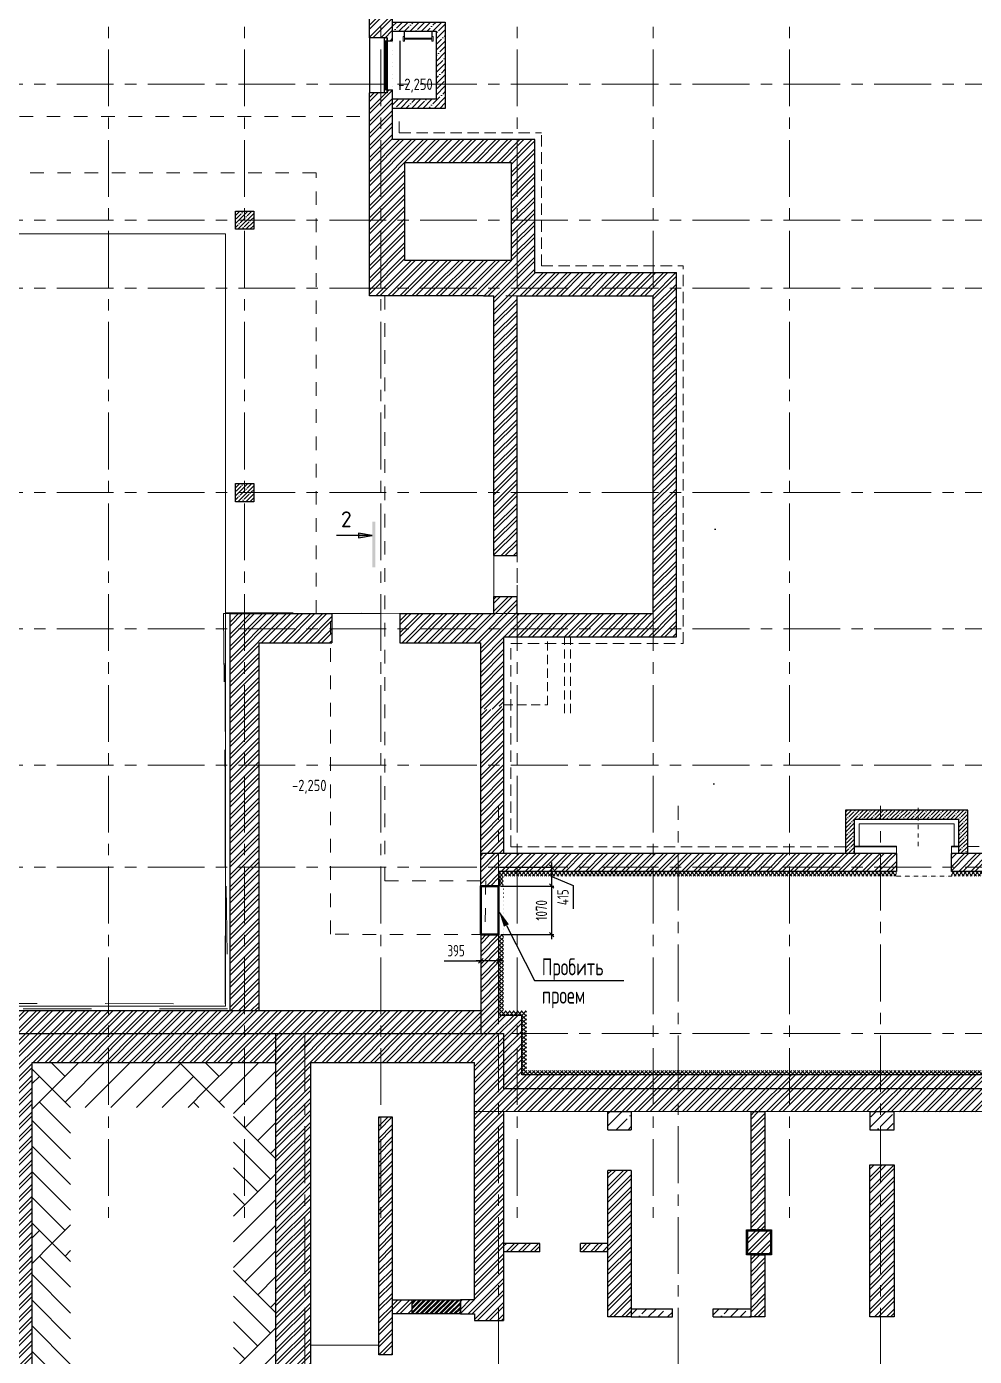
# Model space of a CAD drawing. Header units: millimetres. Extents: x -434100 to 9270898, y 0 to 249028.
# Drawn here: x -339973 to -319100, y 75576 to 104865 of the extents above; entities that cross this region are included whole.
import ezdxf
from ezdxf import colors
from ezdxf.entities.mleader import LeaderData, LeaderLine
from ezdxf.math import Vec2, Vec3

# ---------------------------------------------------------------- set-up
doc = ezdxf.new("R2010")
doc.units = ezdxf.units.MM
doc.header["$MEASUREMENT"] = 0
for name, pattern in [('ADSK_Скрыто', [6, 3, -3]), ('ADSK_Штриховая_ш2 п1', [3, 2, -1]), ('CENTER', [2, 1.25, -0.25, 0.25, -0.25]), ('TRATTEGGIATA', [0.75, 0.5, -0.25]), ('Штрих', [6.35, 3.175, -3.175])]:
    doc.linetypes.add(name, pattern=pattern)
doc.layers.get('0').update_dxf_attribs({"color": 250, "lineweight": 9})
for name, color, linetype, lineweight in [('1 этаж тонкие линии!', 250, 'Continuous', 0), ('_АР ТЕКСТ', 250, 'Continuous', 25), ('_Скрыто_', 7, 'ADSK_Скрыто', 9), ('АР штриховка стен', 250, 'Continuous', 9), ('АР_Колонны', 250, 'Continuous', 30), ('АР_Колонны Штрих', 250, 'Continuous', 5), ('АР_МосжилНии_Стены', 127, 'Continuous', 30), ('АР_Навесной фасад', 147, 'Continuous', 5), ('АР_Оси', 195, 'Continuous', 9), ('АР_Оси размеры', 164, 'Continuous', 9), ('АР_Отметки', 250, 'Continuous', 15), ('АР_Размеры', 175, 'Continuous', 9), ('АР_Разрезы', 175, 'Continuous', 9), ('АР_Сущ Несущая стена', 216, 'Continuous', 30), ('АР_Штриховка кирпич', 250, 'Continuous', 9), ('АР_Штриховка монолит', 250, 'Continuous', 9), ('Специальное оборудование', 7, 'Continuous', 9), ('СТЕНЫ несущие ЛИДЕР', 7, 'Continuous', 30), ('Усиление проема', 200, 'Continuous', 50)]:
    doc.layers.add(name, color=color, linetype=linetype, lineweight=lineweight)
doc.layers.add('АР_новое окно', color=155, linetype='Continuous')
doc.layers.add('Тонкая', color=7, linetype='Continuous')
doc.styles.add('ISOCPEUR', font='isocpeur.TTF', dxfattribs={"width": 0.7})
doc.styles.add('METRO-STYLE', font='isocpeur.TTF', dxfattribs={"width": 0.9, "oblique": 15})
doc.styles.add('ГОСТ 2.304', font='isocpeur.TTF', dxfattribs={"width": 0.7})
doc.dimstyles.new('СПДС', dxfattribs={"dimscale": 100, "dimtxt": 2.5, "dimasz": 2.5, "dimexe": 1.5, "dimexo": 0, "dimgap": 1, "dimtad": 1, "dimdec": 0, "dimrnd": 1, "dimtxsty": 'ГОСТ 2.304', "dimblk": 'OBLIQUE', "dimcen": 2.5, "dimdle": 1.5, "dimadec": 0, "dimazin": 2, "dimtfac": 0.75, "dimtdec": 0, "dimtmove": 1, "dimatfit": 3, "dimfxl": 1, "dimtolj": 1, "dimarcsym": 1})
pattern_1 = [(45, (-1298418.67, 164822.8), (-132.58252, 132.58252), []), (45, (-1298330.29, 164822.8), (-132.58252, 132.58252), [])]

# ---------------------------------------------------------------- blocks, each defined once
blk = doc.blocks.new('*U252')
at = {"layer": 'АР_новое окно', "lineweight": 20}
for p, q in [((0, 1210), (-70, 1210)), ((0, 0), (-70, 0))]:
    blk.add_line(p, q, dxfattribs=at)
at = {"layer": 'АР_новое окно'}
for p, q in [((-70, 1210), (-70, 0)), ((-70, 0), (-70, 1210)), ((0, 1210), (0, 0)), ((0, 1140), (-70, 1140)), ((-35, 1140), (-35, 70)), ((0, 70), (-70, 70))]:
    blk.add_line(p, q, dxfattribs=at)
blk = doc.blocks.new('A$C60573c2e')
at = {"layer": 'АР_Разрезы', "ltscale": 100}
h = blk.add_hatch(color=5, dxfattribs=at)
h.dxf.hatch_style = 1
h.paths.add_polyline_path([(20810, -37642), (20880, -37642), (20880, -36642), (20810, -36642)])
h.paths.add_polyline_path([(20509, -36993), (20810, -36942), (20509, -36942)])
h.paths.add_polyline_path([(20509, -36942), (20810, -36942), (20509, -36892)])
at = {"layer": 'АР_Разрезы', "color": 5, "lineweight": 25, "ltscale": 100}
for p, q in [((20810, -36942), (20509, -36892)), ((20509, -36892), (20509, -36993)), ((20509, -36993), (20810, -36942))]:
    blk.add_line(p, q, dxfattribs=at)
at = {"layer": 'АР_Разрезы', "color": 5, "lineweight": 25, "ltscale": 100, "elevation": 0}
blk.add_lwpolyline([(20810, -36942), (20026, -36942)], dxfattribs=at)
at = {"layer": 'АР_Разрезы', "color": 5, "lineweight": 25, "ltscale": 100, "insert": (20360, -36413), "char_height": 350, "width": 583.33, "attachment_point": 3, "style": 'METRO-STYLE'}
blk.add_mtext('{\\Q0;\\W1;2}', dxfattribs=at)
blk = doc.blocks.new('_DotSmall')
at = {"color": 0, "linetype": 'ByBlock', "const_width": 0.5}
blk.add_lwpolyline([(-0.0625, 0, 1), (0.0625, 0, 1)], format="xyb", close=True, dxfattribs=at)
blk = doc.blocks.new('A$Ca06df97f')
at = {"layer": 'АР_Штриховка монолит', "ltscale": 100}
h = blk.add_hatch(dxfattribs=at)
h.set_pattern_fill('ANSI35', color=256, scale=700)
h.set_pattern_definition([(45, (159279.02, -58539.83), (-123.74369, 123.74369), []), (45, (159402.76, -58539.83), (-123.74369, 123.74369), [218.75, -43.75, 0, -43.75])])
h.paths.add_polyline_path([(447, -1232), (447, 270), (-512, 270), (-512, 470), (647, 470), (647, -1432), (-512, -1432), (-512, -1232)])
at = {"layer": 'АР_Сущ Несущая стена', "ltscale": 100, "elevation": -1}
for points in [[(-512, 470), (647, 470), (647, -1432), (-512, -1432)], [(-352, 270), (447, 270), (447, -1232), (-352, -1232)]]:
    blk.add_lwpolyline(points, dxfattribs=at)
at = {"layer": 'СТЕНЫ несущие ЛИДЕР', "ltscale": 100, "elevation": -1}
blk.add_lwpolyline([(-512, 270), (447, 270), (447, -1232), (-512, -1232)], dxfattribs=at)
blk = doc.blocks.new('A$C2f68ead5')
at = {"layer": 'Специальное оборудование'}
for p, q in [((-22, 112), (-22, 121)), ((-22, 121), (32, 121)), ((23, 112), (-22, 112)), ((32, 0), (0, 0)), ((0, 0), (0, -97)), ((23, 0), (23, 112)), ((32, 121), (32, 0)), ((32, -97), (32, 0)), ((632, 121), (679, 121)), ((632, 0), (632, 121)), ((663, 0), (632, 0)), ((632, 0), (632, -97)), ((679, 112), (640, 112)), ((640, 112), (640, 0)), ((663, -97), (663, 0)), ((679, 121), (679, 112)), ((0, -97), (32, -97)), ((632, -32), (32, -32)), ((32, -58), (632, -58)), ((632, -97), (663, -97))]:
    blk.add_line(p, q, dxfattribs=at)
blk = doc.blocks.new('_Oblique')
at = {"color": 0, "linetype": 'ByBlock', "lineweight": -2}
blk.add_line((-0.5, -0.5), (0.5, 0.5), dxfattribs=at)
blk = doc.blocks.new('*D1950')
at = {"layer": 'АР_Оси размеры', "color": 0, "lineweight": -2, "ltscale": 100, "transparency": 16777216}
for p, q in [((-329529, 85936), (-328359, 85936)), ((-328409, 84765), (-328409, 86036)), ((-329527, 84865), (-328359, 84865))]:
    blk.add_line(p, q, dxfattribs=at)
at = {"layer": 'АР_Оси размеры', "color": 0, "lineweight": -2, "ltscale": 100, "transparency": 16777216, "xscale": 100, "yscale": 100, "zscale": 100}
for p, rotation in [((-328409, 85936), 90), ((-328409, 84865), 270)]:
    blk.add_blockref('_Oblique', p, dxfattribs=dict(at, rotation=rotation))
at = {"layer": 'АР_Оси размеры', "color": 0, "ltscale": 100, "transparency": 16777216, "insert": (-328634, 85401), "char_height": 250, "attachment_point": 5, "rotation": 90, "style": 'ГОСТ 2.304'}
blk.add_mtext('\\A1;1070', dxfattribs=at)
blk = doc.blocks.new('*D1951')
at = {"layer": 'АР_Оси размеры', "color": 0, "lineweight": -2, "ltscale": 100, "transparency": 16777216}
for p, q in [((-329971, 84816), (-329971, 84237)), ((-329577, 84815), (-329577, 84237)), ((-330780, 84287), (-329971, 84287)), ((-329477, 84287), (-330071, 84287))]:
    blk.add_line(p, q, dxfattribs=at)
at = {"layer": 'АР_Оси размеры', "color": 0, "lineweight": -2, "ltscale": 100, "transparency": 16777216, "xscale": 100, "yscale": 100, "zscale": 100, "rotation": 180}
blk.add_blockref('_Oblique', (-329971, 84287), dxfattribs=at)
at = {"layer": 'АР_Оси размеры', "color": 0, "lineweight": -2, "ltscale": 100, "transparency": 16777216, "xscale": 100, "yscale": 100, "zscale": 100}
blk.add_blockref('_Oblique', (-329577, 84287), dxfattribs=at)
at = {"layer": 'АР_Оси размеры', "color": 0, "ltscale": 100, "transparency": 16777216, "insert": (-330514, 84512), "char_height": 250, "attachment_point": 5, "style": 'ГОСТ 2.304'}
blk.add_mtext('\\A1;395', dxfattribs=at)
blk = doc.blocks.new('*D2407')
at = {"layer": 'АР_Оси размеры', "color": 0, "lineweight": -2, "ltscale": 100, "transparency": 16777216}
for p, q in [((-328409, 85836), (-328409, 86451)), ((-329552, 86351), (-328359, 86351)), ((-328409, 86143), (-327937, 85946)), ((-329529, 85936), (-328359, 85936)), ((-327937, 85946), (-327937, 85431))]:
    blk.add_line(p, q, dxfattribs=at)
at = {"layer": 'АР_Оси размеры', "color": 0, "lineweight": -2, "ltscale": 100, "transparency": 16777216, "xscale": 100, "yscale": 100, "zscale": 100}
for p, rotation in [((-328409, 86351), 90), ((-328409, 85936), 270)]:
    blk.add_blockref('_Oblique', p, dxfattribs=dict(at, rotation=rotation))
at = {"layer": 'АР_Оси размеры', "color": 0, "ltscale": 100, "transparency": 16777216, "insert": (-328162, 85689), "char_height": 250, "attachment_point": 5, "rotation": 90, "style": 'ГОСТ 2.304'}
blk.add_mtext('\\A1;415', dxfattribs=at)

msp = doc.modelspace()

# ---------------------------------------------------------------- hatches: boundary and pattern name
at = {"layer": '1 этаж тонкие линии!', "ltscale": 100, "transparency": 33554559}
h = msp.add_hatch(dxfattribs=at)
h.set_pattern_fill('ANSI37', scale=500, style=0)
h.paths.add_polyline_path([(-312975.754, 86253.449), (-312975.747, 86155.327), (-314046.908, 86154.344), (-314046.732, 86252.664), (-319606.344, 86252.622), (-319606.555, 86153.742), (-320816.521, 86153.742), (-320816.526, 86252.711), (-329569.439, 86252.563), (-329569.439, 85936.108), (-329469.908, 85936.229), (-329474.543, 85936.263), (-329472.59, 84864.982), (-329569.454, 84865.047), (-329569.454, 83085.565), (-329065.818, 83085.5), (-329065.818, 81775.682), (-312753.3, 81775.682), (-312753.3, 86252.63)])
h.paths.add_polyline_path([(-314051.792, 86154.515), (-314052.677, 86154.332), (-329474.313, 86153.756), (-329470.35, 83185.5), (-328965.818, 83185.81), (-328965.818, 81875.993), (-312853.3, 81875.682), (-312853.327, 86154.686)], flags=16)
h = msp.add_hatch(dxfattribs=at)
h.set_pattern_fill('AR-PARQ1', color=256, scale=200, angle=45, style=0)
h.paths.add_polyline_path([(-339005.062, 81057.768), (-335415.132, 81057.768), (-335415.132, 63056), (-339005.062, 63056)], flags=16)
h.paths.add_polyline_path([(-339852.068, 82045.5), (-334484.741, 82050.5), (-334484.741, 62098), (-339852.693, 62093)])
at = {"layer": 'АР_Колонны Штрих', "ltscale": 100}
h = msp.add_hatch(dxfattribs=at)
h.set_pattern_fill('ANSI35', color=256, scale=500)
h.set_pattern_definition([(45, (-1292424.17, 140672.16), (-88.388348, 88.388348), []), (45, (-1292335.78, 140672.16), (-88.388348, 88.388348), [156.25, -31.25, 0, -31.25])])
h.paths.add_polyline_path([(-334972.071, 100800.682), (-335372.071, 100800.682), (-335372.071, 100400.682), (-334972.071, 100400.682)])
h = msp.add_hatch(dxfattribs=at)
h.set_pattern_fill('ANSI35', color=256, scale=500)
h.set_pattern_definition([(45, (-1292424.17, 134672.16), (-88.388348, 88.388348), []), (45, (-1292335.78, 134672.16), (-88.388348, 88.388348), [156.25, -31.25, 0, -31.25])])
h.paths.add_polyline_path([(-334972.071, 94800.682), (-335372.071, 94800.682), (-335372.071, 94400.682), (-334972.071, 94400.682)])
at = {"layer": 'АР_Штриховка кирпич', "ltscale": 100}
h = msp.add_hatch(dxfattribs=at)
h.set_pattern_fill('ANSI32', color=256, scale=500)
h.set_pattern_definition(pattern_1)
h.paths.add_polyline_path([(-328782.192, 102375.682), (-329292.192, 101865.682), (-329292.192, 99715.682), (-331012.036, 99715.682), (-331012.036, 98935.682), (-329682.001, 98935.682), (-329682.001, 93215.355), (-329172.071, 93215.355), (-329172.071, 98935.682), (-326172.071, 98935.682), (-326172.036, 97157.109), (-325662.036, 97157.109), (-325662.036, 99445.838), (-328782.192, 99445.682)])
h.paths.add_polyline_path([(-329172.071, 106811.502), (-329172.071, 106600.682), (-329460.555, 106575.544), (-329502.719, 106702.033)], flags=16)
h.paths.add_polyline_path([(-329123.786, 106828.353), (-329039.455, 106575.37), (-329172.071, 106600.682), (-329172.071, 106811.502)], flags=16)
h.paths.add_polyline_path([(-329172.071, 106389.863), (-329377.885, 106322.024), (-329462.215, 106575.007), (-329172.071, 106600.682)], flags=16)
h.paths.add_polyline_path([(-329172.071, 106389.863), (-329172.071, 106600.682), (-329041.116, 106574.833), (-328998.952, 106448.344)], flags=16)
h.paths.add_polyline_path([(-332101.106, 104554.374), (-331912.192, 104554.374), (-331912.192, 103474.489), (-332101.106, 103474.489)], flags=17)
edge = h.paths.add_edge_path()
edge.add_line((-332422.192, 104619.374), (-332101.106, 104619.374))
edge.add_line((-332101.106, 104619.374), (-332101.106, 103409.489))
edge.add_line((-332101.106, 103409.489), (-332422.192, 103409.489))
edge.add_line((-332422.192, 103409.489), (-332422.192, 98935.49))
edge.add_line((-332422.192, 98935.49), (-331011.963, 98935.719))
edge.add_line((-331011.963, 98935.719), (-331012.11, 99715.646))
edge.add_line((-331012.11, 99715.646), (-331642.192, 99715.563))
edge.add_line((-331642.192, 99715.563), (-331642.192, 101865.682))
edge.add_line((-331642.192, 101865.682), (-329292.192, 101865.682))
edge.add_line((-329292.192, 101865.682), (-328782.192, 102375.682))
edge.add_line((-328782.192, 102375.682), (-331911.764, 102375.682))
edge.add_line((-331911.764, 102375.682), (-331912.192, 105875.944))
edge.add_line((-331912.192, 105875.944), (-331612.192, 105875.944))
edge.add_arc((-332173.822, 115605.669), 9745.922, 273.3036233, 293.0807653)
edge.add_arc((-332173.822, 115605.669), 9745.922, 293.0807653, 323.7250384)
edge.add_line((-324316.788, 109839.388), (-324909.497, 109893.389))
edge.add_arc((-332221.305, 115664.199), 9314.762, 273.7493738, 321.7179014, ccw=False)
edge.add_line((-331612.192, 106369.374), (-331912.192, 106369.374))
edge.add_line((-331912.192, 106369.374), (-331912.192, 106600.682))
edge.add_line((-331912.192, 106600.682), (-332422.192, 106600.682))
edge.add_line((-332422.192, 106600.682), (-332422.192, 104619.374))
h = msp.add_hatch(dxfattribs=at)
h.set_pattern_fill('ANSI32', color=256, scale=500)
h.set_pattern_definition(pattern_1)
h.paths.add_polyline_path([(-325662.037, 97215.682), (-326172.071, 97215.682), (-326172.071, 91935.682), (-325662.037, 91935.682)])
h = msp.add_hatch(dxfattribs=at)
h.set_pattern_fill('ANSI32', color=256, scale=500)
h.set_pattern_definition(pattern_1)
h.paths.add_polyline_path([(-329581.106, 89825.798), (-329581.553, 89825.798)])
h.paths.add_polyline_path([(-329581.106, 89900), (-329462.192, 89900), (-329462.192, 91425.682), (-325662.036, 91425.682), (-325662.036, 91935.682), (-326172.071, 91935.682), (-329171.994, 91935.682), (-329172.092, 92315.338), (-329681.98, 92315.338), (-329682.036, 91935.682), (-331750.926, 91935.682), (-331750.926, 91295.682), (-329972.192, 91295.682), (-329972.192, 89830.5), (-329651.106, 89830.5)])
h = msp.add_hatch(dxfattribs=at)
h.set_pattern_fill('ANSI32', color=256, scale=500)
h.set_pattern_definition(pattern_1)
h.paths.add_polyline_path([(-335492.192, 83192.411), (-334852.192, 83192.411), (-334852.192, 91294.874), (-333250.926, 91296.087), (-333250.926, 91935.278), (-335492.192, 91935.682)])
h = msp.add_hatch(dxfattribs=at)
h.set_pattern_fill('ANSI32', color=256, scale=500)
h.set_pattern_definition([(45, (-15289.27, 0), (-132.58252, 132.58252), []), (45, (-15200.88, 0), (-132.58252, 132.58252), [])])
h.paths.add_polyline_path([(-329462.192, 89890.798), (-329581.106, 89890.798), (-329581.106, 89825.798), (-329651.106, 89825.798), (-329972.192, 89825.798), (-329972.192, 88600.682), (-329462.192, 88600.682)])
h.paths.add_polyline_path([(-329462.192, 88600.682), (-329972.192, 88600.682), (-329972.192, 86650.682), (-329877.01, 86650.682), (-329462.192, 86650.682)])
h = msp.add_hatch(dxfattribs=at)
h.set_pattern_fill('ANSI32', color=256, scale=500)
h.paths.add_polyline_path([(-329971.818, 86650.704), (-320817.872, 86650.661), (-320814.816, 86246.718), (-329569.508, 86258.559), (-329569.508, 85936.071), (-329971.818, 85936.071)])
h = msp.add_hatch(dxfattribs=at)
h.set_pattern_fill('ANSI32', color=256, scale=500)
h.paths.add_polyline_path([(-319609.567, 86650.704), (-314053.137, 86653.631), (-314050.082, 86249.689), (-319606.344, 86258.559)])
h = msp.add_hatch(dxfattribs=at)
h.set_pattern_fill('ANSI32', color=256, scale=500)
h.paths.add_polyline_path([(-329468.316, 82685.682), (-329972.026, 82685.682), (-329971.609, 84865.189), (-329569.454, 84865.112), (-329569.454, 83085.5), (-329065.818, 83085.5), (-329065.818, 81775.682), (-296113.817, 81775.661), (-296113.817, 83086), (-295478.348, 83086), (-295478.348, 86252.637), (-295076.831, 86252.633), (-295076.831, 82685.682), (-295715.317, 82685.682), (-295715.317, 81707.5), (-295705.291, 80957.162), (-329468.316, 80969.003)])
h = msp.add_hatch(dxfattribs=at)
h.set_pattern_fill('ANSI32', color=256, scale=500)
h.paths.add_polyline_path([(-346852.069, 83700.689), (-347492.006, 83700.682), (-347492.014, 82045.67), (-340491.827, 82045.695), (-340491.827, 82685.68), (-329971.818, 82685.68), (-329971.818, 83192.411), (-341131.827, 83192.405), (-341131.827, 82685.689), (-346851.951, 82685.676)])
h = msp.add_hatch(dxfattribs=at)
h.set_pattern_fill('ANSI32', color=256, scale=500)
h.paths.add_polyline_path([(-339853.318, 82050.5), (-330106.827, 82051.497), (-330106.828, 80969.207), (-329468.316, 80969.003), (-329468.316, 82685.682), (-329576.827, 82685.682), (-329971.818, 82685.755), (-340493.318, 82685.682), (-340493.318, 64815.685), (-346842.012, 64815.685), (-346842.012, 55105.682), (-333741.706, 55105.68), (-333741.706, 61455.681), (-332347.87, 61455.684), (-332347.87, 62094), (-334239.751, 62094), (-334239.751, 55506.503), (-346441.827, 55506.497), (-346441.082, 64414.997), (-340492.572, 64415.003), (-340517.573, 61455.682), (-334214.005, 61455.682), (-334225.318, 62094.728), (-339853.263, 62094.728), (-339853.372, 64904.622)])
h = msp.add_hatch(dxfattribs=at)
h.set_pattern_fill('ANSI32', color=256, scale=500)
h.paths.add_polyline_path([(-333716.86, 82685.681), (-334136.666, 82685.681), (-334136.666, 62094), (-333716.794, 62094)])
h.paths.add_polyline_path([(-334136.666, 82685.682), (-334484.741, 82685.681), (-334484.741, 62094), (-334136.666, 62094)])
h = msp.add_hatch(dxfattribs=at)
h.set_pattern_fill('ANSI32', color=256, scale=500)
h.paths.add_polyline_path([(-332219.797, 75648.813), (-332218.796, 80850.522), (-331922.529, 80850.5), (-331922.119, 75607.235), (-332221.997, 75607.235), (-332219.297, 75648.769)])
h = msp.add_hatch(dxfattribs=at)
h.set_pattern_fill('ANSI32', color=256, scale=500)
h.paths.add_polyline_path([(-330107.214, 76483.044), (-330106.213, 80969.137), (-329467.316, 80969.093), (-329468.316, 76363.5), (-330106.827, 76363.5), (-330106.827, 76507.779), (-330420.898, 76505.877), (-330420.412, 76813.949), (-330106.782, 76821.934)])
h = msp.add_hatch(dxfattribs=at)
h.set_pattern_fill('ANSI32', color=256, scale=500)
h.paths.add_polyline_path([(-324018.299, 80967.052), (-323719.939, 80967.025), (-323719.368, 78362.828), (-324017.342, 78362.81)])
h = msp.add_hatch(dxfattribs=at)
h.set_pattern_fill('ANSI32', color=256, scale=500)
h.paths.add_polyline_path([(-327169.704, 76683.99), (-327169.261, 79671.298), (-326656.884, 79671.254), (-326657.327, 76443.946), (-327169.318, 76443.946), (-327169.318, 76683.946)])
h = msp.add_hatch(dxfattribs=at)
h.set_pattern_fill('ANSI32', color=256, scale=500)
h.paths.add_polyline_path([(-321403.962, 76683.99), (-321403.519, 79796.715), (-320864.838, 79796.671), (-320865.281, 76443.946), (-321403.576, 76443.946), (-321403.576, 76683.946)])
h = msp.add_hatch(dxfattribs=at)
h.set_pattern_fill('ANSI32', color=256, scale=500)
h.paths.add_polyline_path([(-324118.299, 78362.828), (-323567.628, 78362.793), (-323567.057, 77812.819), (-324117.342, 77812.81)])
h = msp.add_hatch(dxfattribs=at)
h.set_pattern_fill('ANSI32', color=256, scale=500)
h.paths.add_polyline_path([(-329469.273, 78062.464), (-328671.477, 78062.433), (-328670.907, 77882.459), (-329468.316, 77882.446)])
h = msp.add_hatch(dxfattribs=at)
h.set_pattern_fill('ANSI32', color=256, scale=500)
h.paths.add_polyline_path([(-327777.279, 78062.464), (-327169.603, 78062.433), (-327169.033, 77882.459), (-327776.323, 77882.446)])
h = msp.add_hatch(dxfattribs=at)
h.set_pattern_fill('ANSI32', color=256, scale=500)
h.paths.add_polyline_path([(-324018.347, 77813.023), (-323719.987, 77812.997), (-323719.417, 76444.159), (-324017.391, 76444.141)])
h = msp.add_hatch(dxfattribs=at)
h.set_pattern_fill('ANSI32', color=256, scale=500)
h.paths.add_polyline_path([(-331920.247, 76821.976), (-331490.94, 76821.945), (-331490.37, 76510.858), (-331919.291, 76510.844)])
h = msp.add_hatch(dxfattribs=at)
h.set_pattern_fill('ANSI32', color=256, scale=200)
h.paths.add_polyline_path([(-331490.945, 76822.231), (-330420.94, 76821.958), (-330420.655, 76510.996), (-331489.988, 76511.1)])
at = {"layer": 'АР_Штриховка монолит', "ltscale": 100}
h = msp.add_hatch(dxfattribs=at)
h.set_pattern_fill('ANSI35', color=256, scale=500)
h.paths.add_polyline_path([(-321936.864, 86650.682), (-321937.011, 87608.991), (-319246.846, 87609.197), (-319246.703, 86650.682), (-319446.728, 86650.682), (-319446.829, 87409.17), (-321736.994, 87408.996), (-321737.007, 86650.68)])
at = {"layer": 'АР_Штриховка монолит', "ltscale": 300}
h = msp.add_hatch(dxfattribs=at)
h.set_pattern_fill('ANSI35', color=256, scale=1500)
h.paths.add_polyline_path([(-327170.274, 80968.106), (-326657.112, 80968.075), (-326656.542, 80567.013), (-327169.318, 80567)])
h = msp.add_hatch(dxfattribs=at)
h.set_pattern_fill('ANSI35', color=256, scale=1200)
h.set_pattern_definition([(45, (21477.85, 4324), (-212.13203, 212.13203), []), (45, (21689.98, 4324), (-212.13203, 212.13203), [375, -75, 0, -75])])
h.paths.add_polyline_path([(-321404.533, 80968.106), (-320891.371, 80968.075), (-320890.8, 80567.013), (-321403.576, 80567)])
h = msp.add_hatch(dxfattribs=at)
h.set_pattern_fill('ANSI35', color=256, scale=1200)
h.set_pattern_definition([(45, (16224.6, 200.95), (-212.13203, 212.13203), []), (45, (16436.73, 200.95), (-212.13203, 212.13203), [375, -75, 0, -75])])
h.paths.add_polyline_path([(-326657.784, 76623.964), (-325749.829, 76623.933), (-325749.259, 76443.959), (-326656.827, 76443.946)])
h = msp.add_hatch(dxfattribs=at)
h.set_pattern_fill('ANSI35', color=256, scale=1200)
h.set_pattern_definition([(45, (18031.88, 200.95), (-212.13203, 212.13203), []), (45, (18244.02, 200.95), (-212.13203, 212.13203), [375, -75, 0, -75])])
h.paths.add_polyline_path([(-324850.5, 76623.964), (-324017.673, 76623.933), (-324017.102, 76443.959), (-324849.544, 76443.946)])

# ---------------------------------------------------------------- linework, layer by layer
at = {"linetype": 'TRATTEGGIATA', "ltscale": 500}
for p, q in [((-331764.456, 102525.775), (-331764.369, 102883.824)), ((-331764.456, 102525.746), (-328632.328, 102525.682)), ((-328634.456, 99595.775), (-328634.369, 102525.682)), ((-328634.456, 99595.775), (-325512.172, 99595.682)), ((-325514.191, 91275.682), (-325514.213, 99595.682)), ((-329682.036, 92315.338), (-329682.036, 93215.355)), ((-329172.071, 92315.338), (-329172.071, 93215.355)), ((-329312.189, 91275.878), (-325514.191, 91275.954)), ((-329312.1, 86799.392), (-329312.189, 91275.878)), ((-329312.192, 86799.392), (-321935.807, 86799.54)), ((-319246.726, 86805.623), (-314691.86, 86805.623))]:
    msp.add_line(p, q, dxfattribs=at)
at = {"lineweight": 13, "ltscale": 500}
msp.add_line((-333716.827, 75825.325), (-332219.297, 75825.325), dxfattribs=at)
at = {"layer": '1 этаж тонкие линии!', "color": 7, "ltscale": 100, "transparency": 33554559, "elevation": -1.084}
msp.add_lwpolyline([(-343151.338, 100300.682), (-335592.192, 100300.682), (-335592.192, 83292.411), (-341231.827, 83292.411), (-341231.827, 82785.682), (-346752.192, 82785.682)], dxfattribs=at)
at = {"layer": '_АР ТЕКСТ', "color": 242, "linetype": 'ByBlock', "lineweight": -2, "true_color": 0xcd2027}
for p, q in [((-324821.542, 93796.767), (-324795.535, 93796.767)), ((-324851.289, 88184.438), (-324825.281, 88184.438))]:
    msp.add_line(p, q, dxfattribs=at)
at = {"layer": '_Скрыто_', "color": 240, "lineweight": 13, "ltscale": 500, "true_color": 0xed1f24}
msp.add_lwpolyline([(-341239.528, 83351.396), (-335600.911, 83341.133), (-335601.564, 91954.234), (-329682.019, 91935.682), (-329681.984, 98935.682), (-332422.192, 98935.682), (-332422.192, 106374.004)], dxfattribs=at)
at = {"layer": '_Скрыто_', "lineweight": 13, "ltscale": 500}
msp.add_lwpolyline([(-332422.192, 106369.374), (-332422.192, 98935.682), (-326172.071, 98935.682), (-326172.036, 91935.682), (-335636.197, 91935.255), (-335546.265, 83230.611), (-340723.159, 83231.038)], dxfattribs=at)
at = {"layer": '_Скрыто_', "ltscale": 100}
msp.add_lwpolyline([(-343130.581, 102885.984), (-332420.647, 102885.984), (-332420.647, 98936.542), (-332080.647, 98934.823), (-332080.647, 86050.104), (-329859.055, 86050.104), (-329877.078, 84865.117), (-333277.547, 84872.948), (-333279.381, 91935.682), (-333594.98, 91935.682), (-333594.98, 101641.78), (-343111.059, 101641.78)], dxfattribs=at)
at = {"layer": '_Скрыто_', "linetype": 'ADSK_Штриховая_ш2 п1', "ltscale": 100}
for points in [[(-329462.192, 89924.468), (-328503.794, 89924.468), (-328503.794, 91425.682), (-329462.192, 91425.682)], [(-328123.794, 89745.461), (-328123.794, 91425.682)], [(-327993.794, 89745.461), (-327993.794, 91425.682)]]:
    msp.add_lwpolyline(points, dxfattribs=at)
at = {"layer": 'АР штриховка стен', "color": 1, "ltscale": 100}
for p, q in [((-332422.192, 103281.238), (-332422.192, 98935.682)), ((-332422.192, 98935.682), (-331612.036, 98935.682))]:
    msp.add_line(p, q, dxfattribs=at)
at = {"layer": 'АР_Колонны', "ltscale": 100}
for points in [[(-335372.071, 100800.682), (-334972.071, 100800.682), (-334972.071, 100400.682), (-335372.071, 100400.682)], [(-335372.071, 94800.682), (-334972.071, 94800.682), (-334972.071, 94400.682), (-335372.071, 94400.682)]]:
    msp.add_lwpolyline(points, close=True, dxfattribs=at)
at = {"layer": 'АР_МосжилНии_Стены', "ltscale": 100}
for p, q in [((-332422.192, 104619.374), (-332422.192, 106600.682)), ((-331912.192, 104554.374), (-331912.192, 106600.682)), ((-332031.106, 104619.374), (-332422.192, 104619.374)), ((-332031.106, 104619.374), (-332031.106, 104554.374)), ((-332031.106, 104554.374), (-331912.192, 104554.374)), ((-332422.192, 98935.682), (-332422.192, 103409.489)), ((-332031.106, 103409.489), (-332422.192, 103409.489)), ((-332031.106, 103474.489), (-332031.106, 103409.489)), ((-332031.106, 103474.489), (-331912.192, 103474.489)), ((-331912.192, 102375.682), (-331912.192, 103474.489)), ((-328782.192, 102375.682), (-331912.192, 102375.682)), ((-328782.192, 99445.682), (-328782.192, 102375.682)), ((-331642.192, 99715.682), (-331642.192, 101865.682)), ((-329292.192, 101865.682), (-331642.192, 101865.682)), ((-329292.192, 99715.682), (-329292.192, 101865.682)), ((-329901.036, 99715.682), (-331642.192, 99715.682)), ((-329292.192, 99715.682), (-329912.036, 99715.682)), ((-328782.192, 99445.682), (-325662.036, 99445.682)), ((-325662.036, 91425.682), (-325662.036, 99445.682)), ((-329912.036, 98935.682), (-332422.192, 98935.682)), ((-329912.036, 98935.682), (-329682.001, 98935.682)), ((-329172.071, 98935.682), (-326172.036, 98935.682)), ((-326172.036, 97065.593), (-326172.036, 98935.682)), ((-326172.071, 91935.682), (-326172.036, 97215.682)), ((-329682.001, 93215.355), (-329172.001, 93215.355)), ((-329682.036, 92315.338), (-329172.036, 92315.338)), ((-329682.036, 91935.682), (-329682.036, 92315.338)), ((-329172.036, 91935.682), (-329172.036, 92315.338)), ((-335492.192, 91935.682), (-333250.926, 91935.682)), ((-335492.192, 83192.411), (-335492.192, 91935.682)), ((-333250.926, 91935.682), (-333250.926, 91295.682)), ((-331750.926, 91935.682, 1.084), (-329682.036, 91935.682)), ((-331750.926, 91935.682, 1.084), (-331750.926, 91295.682, 1.084)), ((-329172.036, 91935.682), (-326172.036, 91935.682)), ((-329462.192, 89760.798), (-329462.192, 91425.682)), ((-329462.192, 91425.682), (-325662.036, 91425.682)), ((-334852.192, 91295.682), (-333250.926, 91295.682)), ((-334852.192, 83192.411), (-334852.192, 91295.682)), ((-331750.926, 91295.682, 1.084), (-329972.192, 91295.682)), ((-329972.192, 89825.798), (-329972.192, 91295.682)), ((-329972.192, 86650.682), (-329972.192, 89825.798)), ((-329462.192, 86650.682), (-329462.192, 89890.798)), ((-320816.526, 86650.682), (-329972.192, 86650.682)), ((-320816.344, 86650.682), (-329972.01, 86650.682)), ((-320816.526, 86650.682), (-321216.206, 86650.682)), ((-320816.344, 86650.682), (-321216.024, 86650.682)), ((-314046.792, 86650.682), (-319606.526, 86650.682)), ((-314046.609, 86650.682), (-319606.344, 86650.682)), ((-329971.818, 84865.19), (-329971.818, 82685.682)), ((-329569.454, 84864.967), (-329971.818, 84864.967)), ((-329569.454, 83085.5), (-329569.454, 84864.967)), ((-329065.818, 83085.5), (-329554.454, 83085.5)), ((-329065.818, 81775.682), (-329065.818, 83085.5)), ((-340491.827, 82685.68), (-329468.316, 82685.682)), ((-329468.316, 82685.682), (-329468.316, 81468.107)), ((-339853.318, 62095.5), (-339853.318, 82050.5)), ((-339853.318, 82050.5), (-334484.741, 82050.5)), ((-333716.827, 82051.5), (-330106.827, 82051.497)), ((-330106.828, 80826.455), (-330106.827, 82051.5)), ((-329468.316, 81475.682), (-295715.317, 81475.682)), ((-332219.297, 80850.5), (-331922.541, 80850.677)), ((-332219.297, 75607.235), (-332219.297, 80850.5)), ((-331922.541, 80850.5), (-331919.419, 75607.235)), ((-329468.316, 80969.003), (-329468.316, 76363.5)), ((-330106.295, 76821.934), (-330106.826, 80826.455)), ((-331490.655, 76821.958), (-330420.655, 76821.958)), ((-330420.655, 76510.996), (-330420.655, 76810.874)), ((-330420.655, 76510.996), (-331614.699, 76511.021)), ((-331919.419, 75607.235), (-332219.297, 75607.235))]:
    msp.add_line(p, q, dxfattribs=at)
for points in [[(-329682.001, 93215.355), (-329682.001, 98935.682)], [(-329172.071, 93215.355), (-329172.071, 98935.682)], [(-320816.344, 86252.637), (-329569.508, 86252.637), (-329569.399, 85936.071), (-329971.818, 85936.071), (-329971.818, 86650.682)], [(-320816.526, 86252.637), (-321216.206, 86252.637)], [(-314046.609, 86252.637), (-319606.344, 86252.637)], [(-346852.01, 82685.682), (-341131.827, 82685.682), (-341131.827, 83192.411), (-329971.818, 83192.411)], [(-334484.741, 62094), (-334484.741, 82685.682)], [(-333716.827, 62094), (-333716.827, 62094), (-333716.827, 82051.5)], [(-296113.817, 81775.682), (-329065.818, 81775.682)], [(-295079.398, 80956.943), (-330109.369, 80969.228)], [(-327169.318, 80567), (-327169.318, 80968.197), (-326656.827, 80968.197), (-326656.827, 80567)], [(-327169.318, 80567), (-326656.827, 80567)], [(-326656.827, 79671.276), (-326656.827, 76443.946), (-327169.318, 76443.946), (-327169.318, 79671.276)], [(-326656.827, 79671.276), (-327169.318, 79671.276)], [(-328671.192, 78062.446), (-329468.316, 78062.446)], [(-328671.374, 78062.446), (-329268.38, 78062.446)], [(-328671.374, 77882.446), (-328671.374, 78062.446)], [(-328671.192, 77882.446), (-328671.192, 78062.446)], [(-327169.318, 78062.446), (-327776.323, 78062.446)], [(-327776.323, 77882.446), (-327776.323, 78062.446)], [(-328671.192, 77882.446), (-329468.316, 77882.446)], [(-328671.374, 77882.446), (-329268.38, 77882.446)], [(-327169.318, 77882.446), (-327776.323, 77882.446)], [(-331919.291, 76821.958), (-331490.655, 76821.958), (-331490.655, 76510.844), (-331919.291, 76510.844)], [(-330106.295, 76821.934), (-330420.655, 76821.958), (-330420.655, 76510.82), (-330106.827, 76510.844), (-330106.827, 76363.5), (-329468.316, 76363.5)], [(-326656.827, 76623.946), (-325749.544, 76623.946)], [(-325749.544, 76443.946), (-325749.544, 76623.946)], [(-324849.544, 76623.946), (-324017.391, 76623.946)], [(-324849.544, 76443.946), (-324849.544, 76623.946)], [(-326656.827, 76443.946), (-325749.544, 76443.946)], [(-324849.544, 76443.946), (-324017.391, 76443.946)]]:
    msp.add_lwpolyline(points, dxfattribs=at)
for points in [[(-323716.473, 78362.81), (-324017.342, 78362.81), (-324017.391, 80967.038), (-323716.521, 80967.038)], [(-321403.576, 80567), (-320865.059, 80567), (-320865.059, 80966.08), (-321403.576, 80966.08)], [(-320865.059, 76443.946), (-321403.576, 76443.946), (-321403.576, 79796.693), (-320865.059, 79796.693)], [(-324117.342, 78362.81), (-323567.342, 78362.81), (-323567.342, 77812.81), (-324117.342, 77812.81)], [(-324092.342, 78337.81), (-323592.342, 78337.81), (-323592.342, 77837.81), (-324092.342, 77837.81)], [(-323716.521, 76443.946), (-324017.391, 76443.946), (-324017.342, 77812.81), (-323716.473, 77812.81)]]:
    msp.add_lwpolyline(points, close=True, dxfattribs=at)
at = {"layer": 'АР_Навесной фасад', "ltscale": 100}
for p, q in [((-320816.526, 86810.682), (-321737.007, 86810.845)), ((-320816.531, 86800.682), (-321737.007, 86800.845)), ((-320816.526, 86650.682), (-320816.526, 86810.682)), ((-319446.749, 86810.604), (-319606.344, 86810.682)), ((-319606.344, 86650.682), (-319606.344, 86810.682)), ((-319446.748, 86800.604), (-319606.344, 86800.682))]:
    msp.add_line(p, q, dxfattribs=at)
msp.add_lwpolyline([(-321637.081, 86810.828), (-321636.993, 87309.004), (-319546.815, 87309.162), (-319547.061, 86810.653)], dxfattribs=at)
at = {"layer": 'АР_новое окно'}
for p, q in [((-332422.192, 104619.374), (-332422.192, 103409.489)), ((-331748.271, 103474.944), (-331748.271, 104554.829))]:
    msp.add_line(p, q, dxfattribs=at)
at = {"layer": 'АР_Оси', "linetype": 'CENTER', "ltscale": 1000}
for p, q in [((-338172.071, 134363.151), (-338172.071, 78630.803)), ((-335172.071, 134363.151), (-335172.071, 78630.803)), ((-332172.071, 134363.151), (-332172.071, 78630.803)), ((-329172.071, 134363.151), (-329172.071, 78630.803)), ((-326172.071, 134363.151), (-326172.071, 78630.803)), ((-323172.071, 134363.151), (-323172.071, 78630.803)), ((-359305.765, 103600.682), (-276127.363, 103600.682)), ((-359305.765, 100600.682), (-276127.363, 100600.682)), ((-359305.765, 99100.682), (-276127.363, 99100.682)), ((-359305.765, 94600.682), (-276127.363, 94600.682)), ((-359305.765, 91600.682), (-276127.363, 91600.682)), ((-359305.765, 88600.682), (-276127.363, 88600.682)), ((-329577.01, 53394.411), (-329577.01, 87701.889)), ((-325622.01, 53394.411), (-325622.01, 87701.889)), ((-321167.01, 53394.411), (-321167.01, 87701.889)), ((-359305.765, 86350.682), (-276127.363, 86350.682)), ((-359305.765, 82685.682), (-275708.6, 82685.682)), ((-333842.01, 53394.411), (-333842.01, 82776.945))]:
    msp.add_line(p, q, dxfattribs=at)
at = {"layer": 'АР_Сущ Несущая стена', "ltscale": 100}
msp.add_line((-321937.008, 87609.002), (-321936.864, 86650.682), dxfattribs=at)
at = {"layer": 'АР_Сущ Несущая стена', "linetype": 'Штрих', "lineweight": 9, "ltscale": 30}
for p, q in [((-320336.967, 86810.696), (-320336.991, 87659.113)), ((-320816.538, 86153.152, -1.378), (-319606.538, 86154.332, -1.378))]:
    msp.add_line(p, q, dxfattribs=at)
at = {"layer": 'АР_Сущ Несущая стена', "ltscale": 100}
for points in [[(-319246.703, 86650.682), (-319246.846, 87609.197), (-321937.008, 87608.991)], [(-321737.007, 86650.682), (-321736.99, 87408.996), (-319446.829, 87409.17), (-319446.728, 86650.682)], [(-320816.526, 86650.682), (-320816.526, 86252.637)], [(-320816.344, 86650.682), (-320816.344, 86252.637)], [(-319606.344, 86252.637), (-319606.344, 86650.682)]]:
    msp.add_lwpolyline(points, dxfattribs=at)
at = {"layer": 'СТЕНЫ несущие ЛИДЕР', "ltscale": 100}
msp.add_lwpolyline([(-331912.192, 104765.039), (-330953.794, 104765.039), (-330953.794, 103263.824), (-331912.192, 103263.824)], dxfattribs=at)
at = {"layer": 'Усиление проема', "ltscale": 500}
msp.add_lwpolyline([(-329577.01, 85936.071), (-329971.98, 85936.071), (-329971.98, 84865.042), (-329577.01, 84865.042)], close=True, dxfattribs=at)

# ---------------------------------------------------------------- block references
at = {"layer": 'АР_новое окно', "xscale": -1}
msp.add_blockref('*U252', (-332101.106, 103409.489), dxfattribs=at)
at = {"layer": 'АР_Размеры', "lineweight": 13, "ltscale": 500}
for name, p in [('A$Ca06df97f', (-331400.499, 104495.356, 1.378)), ('A$C2f68ead5', (-331681.48, 104644.341))]:
    msp.add_blockref(name, p, dxfattribs=at)
at = {"layer": 'Тонкая', "color": 31, "ltscale": 100, "true_color": 0xfecc66}
msp.add_blockref('A$C60573c2e', (-353172.071, 130600.682), dxfattribs=at)
msp.add_blockref('A$C60573c2e', (-353172.071, 130600.682), dxfattribs=at)

# ---------------------------------------------------------------- dimensions: what is measured, and where the dimension line sits
at = {"layer": 'АР_Оси размеры', "color": 1, "ltscale": 100}
dim = msp.add_linear_dim(base=(-328409.345, 86350.682), p1=(-329578.965, 85936.112, -0.243), p2=(-329602.18, 86350.682), angle=90, dimstyle='СПДС', override={"dimasz": 1, "dimexe": 0.5, "dimexo": 0.5, "dimrnd": 5, "dimdle": 1}, dxfattribs=at)
dim.commit()
dim.dimension.update_dxf_attribs({"geometry": '*D2407', "text_midpoint": (-327936.85, 85846.475), "dimtype": 160})
dim = msp.add_linear_dim(base=(-328409.345, 85936.112), p1=(-329577.01, 84864.967), p2=(-329578.965, 85936.112, -0.243), angle=90, dimstyle='СПДС', override={"dimasz": 1, "dimexe": 0.5, "dimexo": 0.5, "dimrnd": 5, "dimdle": 1}, dxfattribs=at)
dim.commit()
dim.dimension.update_dxf_attribs({"geometry": '*D1950', "text_midpoint": (-328634.345, 85400.539)})
dim = msp.add_linear_dim(base=(-329970.517, 84287.488), p1=(-329577.01, 84864.967), p2=(-329970.517, 84866.071), dimstyle='СПДС', override={"dimasz": 1, "dimexe": 0.5, "dimexo": 0.5, "dimrnd": 5, "dimdle": 1}, dxfattribs=at)
dim.commit()
dim.dimension.update_dxf_attribs({"geometry": '*D1951', "text_midpoint": (-330513.605, 84256.997), "dimtype": 160})

# ---------------------------------------------------------------- leaders
at = {"layer": 'АР_Отметки'}
ml = msp.add_multileader_mtext('Standard', dxfattribs=at)
ml.set_content('{\\W0.8;-2,250}', color=256, style='ISOCPEUR')
ml.set_leader_properties(color=256, linetype='Continuous', lineweight=-1)
ml.set_arrow_properties(name='DOTSMALL')
ml.build(insert=Vec2(0, 0))
ml.multileader.update_dxf_attribs({"has_text_frame": 1, "text_left_attachment_type": 4, "text_right_attachment_type": 4, "dogleg_length": 100, "arrow_head_size": 180})
ctx = ml.context
ctx.base_point, ctx.char_height, ctx.arrow_head_size, ctx.landing_gap_size, ctx.plane_origin = Vec3(-336127.5, 116985.857, 0), 250, 180, 50, Vec3(-337173.964, 115928.763, 0)
ctx.left_attachment, ctx.right_attachment = 4, 4
notes = []
notes.append((ctx, [(0, (0, 0, 0), (0, 0), (1, 0), 1, [])]))
ctx.mtext.insert, ctx.mtext.width, ctx.mtext.defined_height, ctx.mtext.line_spacing_style, ctx.mtext.flow_direction = Vec3(-336077.5, 117319.19, 0), 769.98896, 343.888, 2, 5
ml = msp.add_multileader_mtext('Standard', dxfattribs=at)
ml.set_content('{\\W0.8;-2,250}', color=256, style='ISOCPEUR')
ml.set_leader_properties(color=256, linetype='Continuous', lineweight=-1)
ml.set_arrow_properties(name='DOTSMALL')
ml.build(insert=Vec2(0, 0))
ml.multileader.update_dxf_attribs({"has_text_frame": 1, "text_left_attachment_type": 4, "text_right_attachment_type": 4, "dogleg_length": 100, "arrow_head_size": 180})
ctx = ml.context
ctx.base_point, ctx.char_height, ctx.arrow_head_size, ctx.landing_gap_size, ctx.plane_origin = Vec3(-331840.154, 103386.879), 250, 180, 50, Vec3(-332043.586, 102108.76)
ctx.left_attachment, ctx.right_attachment = 4, 4
notes.append((ctx, [(0, (0, 0, 0), (0, 0), (1, 0), 1, [])]))
ctx.mtext.insert, ctx.mtext.width, ctx.mtext.defined_height, ctx.mtext.line_spacing_style, ctx.mtext.flow_direction = Vec3(-331790.154, 103720.213), 769.98896, 343.888, 2, 5
ml = msp.add_multileader_mtext('Standard', dxfattribs=at)
ml.set_content('{\\W0.8;-2,500}', color=256, style='ISOCPEUR')
ml.set_leader_properties(color=256, linetype='Continuous', lineweight=-1)
ml.set_arrow_properties(name='DOTSMALL')
ml.build(insert=Vec2(0, 0))
ml.multileader.update_dxf_attribs({"has_text_frame": 1, "text_left_attachment_type": 4, "text_right_attachment_type": 4, "dogleg_length": 100, "arrow_head_size": 180})
ctx = ml.context
ctx.base_point, ctx.char_height, ctx.arrow_head_size, ctx.landing_gap_size, ctx.plane_origin = Vec3(-348917.097, 102167.799), 250, 180, 50, Vec3(-348638.575, 101601.282)
ctx.left_attachment, ctx.right_attachment = 4, 4
notes.append((ctx, [(0, (0, 0, 0), (0, 0), (1, 0), 1, [])]))
ctx.mtext.insert, ctx.mtext.width, ctx.mtext.line_spacing_style, ctx.mtext.flow_direction = Vec3(-348867.097, 102501.132), 749.68982, 2, 5
ml = msp.add_multileader_mtext('Standard', dxfattribs=at)
ml.set_content('{\\W0.8;-2,400}', color=256, style='ISOCPEUR')
ml.set_leader_properties(color=256, linetype='Continuous', lineweight=-1)
ml.set_arrow_properties(name='DOTSMALL')
ml.build(insert=Vec2(0, 0))
ml.multileader.update_dxf_attribs({"has_text_frame": 1, "text_left_attachment_type": 4, "text_right_attachment_type": 4, "dogleg_length": 100, "arrow_head_size": 180})
ctx = ml.context
ctx.base_point, ctx.char_height, ctx.arrow_head_size, ctx.landing_gap_size, ctx.plane_origin = Vec3(-345559.569, 101933.6), 250, 180, 50, Vec3(-345640.963, 100655.48)
ctx.left_attachment, ctx.right_attachment = 4, 4
notes.append((ctx, [(0, (0, 0, 0), (0, 0), (1, 0), 1, [])]))
ctx.mtext.insert, ctx.mtext.width, ctx.mtext.defined_height, ctx.mtext.line_spacing_style, ctx.mtext.flow_direction = Vec3(-345509.569, 102266.933), 769.98896, 343.888, 2, 5
ml = msp.add_multileader_mtext('Standard', dxfattribs=at)
ml.set_content('{\\W0.8;-2,550}', color=256, style='ISOCPEUR')
ml.set_leader_properties(color=256, linetype='Continuous', lineweight=-1)
ml.set_arrow_properties(name='DOTSMALL')
ml.build(insert=Vec2(0, 0))
ml.multileader.update_dxf_attribs({"has_text_frame": 1, "text_left_attachment_type": 4, "text_right_attachment_type": 4, "dogleg_length": 100, "arrow_head_size": 180})
ctx = ml.context
ctx.base_point, ctx.char_height, ctx.arrow_head_size, ctx.landing_gap_size, ctx.plane_origin = Vec3(-342033.254, 92368.052), 250, 180, 50, Vec3(-342114.648, 91100.488)
ctx.left_attachment, ctx.right_attachment = 4, 4
notes.append((ctx, [(0, (0, 0, 0), (0, 0), (1, 0), 1, [])]))
ctx.mtext.insert, ctx.mtext.width, ctx.mtext.line_spacing_style, ctx.mtext.flow_direction = Vec3(-341983.254, 92701.385), 852.69703, 2, 5
ml = msp.add_multileader_mtext('Standard', dxfattribs=at)
ml.set_content('{\\W0.8;-2,250}', color=256, style='ISOCPEUR')
ml.set_leader_properties(color=256, linetype='Continuous', lineweight=-1)
ml.set_arrow_properties(name='DOTSMALL')
ml.build(insert=Vec2(0, 0))
ml.multileader.update_dxf_attribs({"has_text_frame": 1, "text_left_attachment_type": 4, "text_right_attachment_type": 4, "dogleg_length": 100, "arrow_head_size": 180})
ctx = ml.context
ctx.base_point, ctx.char_height, ctx.arrow_head_size, ctx.landing_gap_size, ctx.plane_origin = Vec3(-334177.775, 87942.722), 250, 180, 50, Vec3(-333125.082, 86287.549)
ctx.left_attachment, ctx.right_attachment = 4, 4
notes.append((ctx, [(0, (0, 0, 0), (0, 0), (1, 0), 1, [])]))
ctx.mtext.insert, ctx.mtext.width, ctx.mtext.line_spacing_style, ctx.mtext.flow_direction = Vec3(-334127.775, 88276.056), 852.69703, 2, 5
at = {"layer": 'Усиление проема', "lineweight": 15, "ltscale": 500}
ml = msp.add_multileader_mtext('Standard', dxfattribs=at)
ml.set_content('Пробить проем', color=256, style='ISOCPEUR')
ml.set_leader_properties()
ml.build(insert=Vec2(0, 0))
ml.multileader.update_dxf_attribs({"text_left_attachment_type": 6, "text_right_attachment_type": 6, "dogleg_length": 100, "arrow_head_size": 375})
ctx = ml.context
ctx.base_point, ctx.char_height, ctx.arrow_head_size, ctx.landing_gap_size, ctx.plane_origin = Vec3(-328664.509, 83856.356), 375, 375, 37.5, Vec3(-364344.326, 81054.605)
ctx.left_attachment, ctx.right_attachment = 6, 6
notes.append((ctx, [(1, (1, 1, 0), (-328785.165, 83856.356), (1, 0), 120.655, [(1, [(-329577.01, 85400.605)], 0, [])])]))
ctx.mtext.insert, ctx.mtext.width, ctx.mtext.flow_direction = Vec3(-328627.009, 84343.856), 1785.72032, 5
for ctx, leaders in notes:
    for number, flags, end, landing, length, lines in leaders:
        leader = LeaderData()
        leader.index, (leader.has_last_leader_line, leader.has_dogleg_vector, leader.attachment_direction) = number, flags
        leader.last_leader_point, leader.dogleg_vector, leader.dogleg_length = Vec3(end), Vec3(landing), length
        for number, points, colour, breaks in lines:
            line = LeaderLine()
            line.index, line.vertices, line.color, line.breaks = number, Vec3.list(points), colors.encode_raw_color(colour), breaks
            leader.lines.append(line)
        ctx.leaders.append(leader)

doc.saveas('drawing.dxf')
